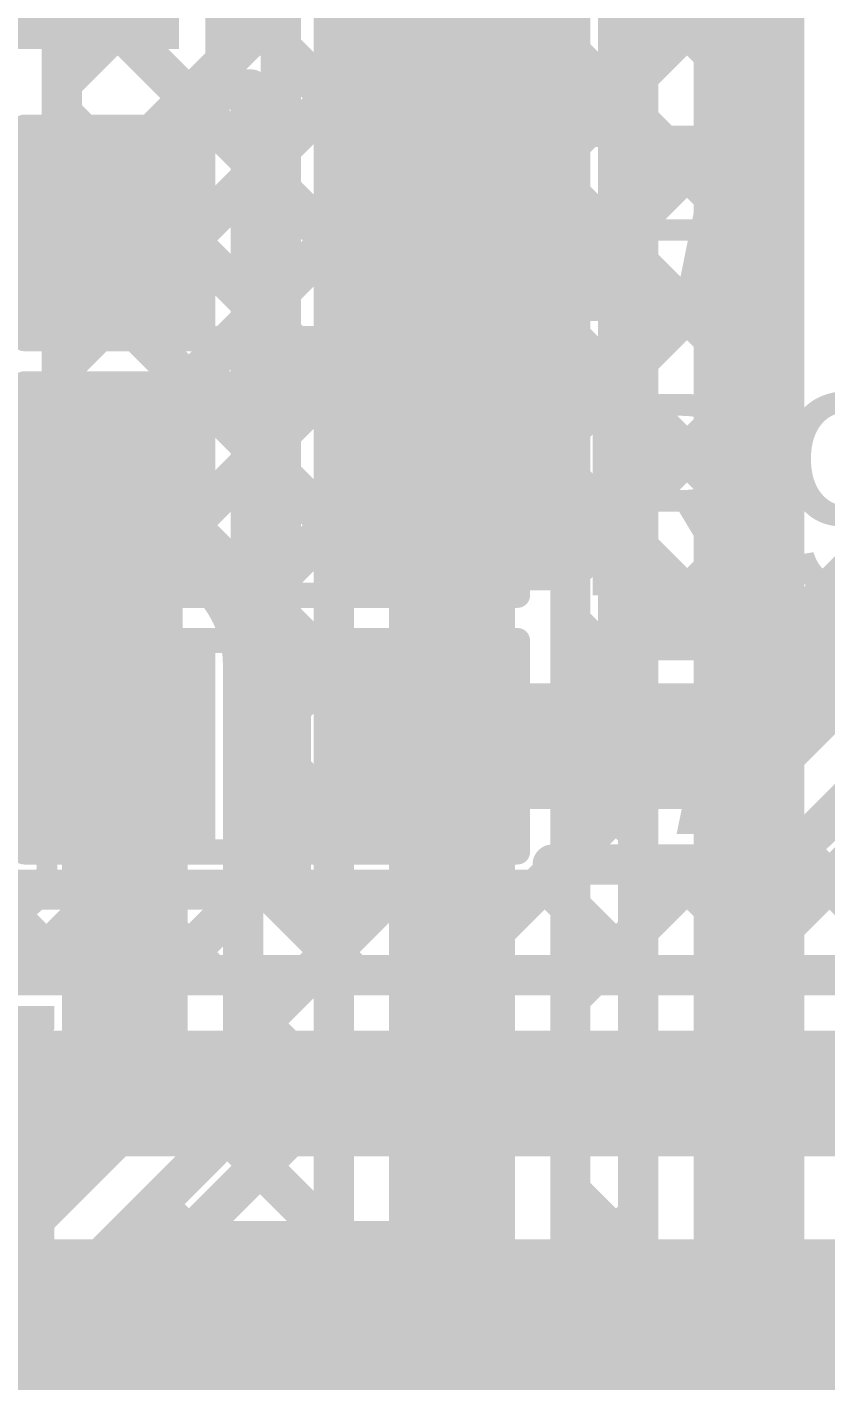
# Model space of a CAD drawing. Header units: millimetres. Extents: x 0 to 214, y 0 to 214.
# Drawn here: x 5.4316 to 5.5903, y 1.0339 to 1.3029 of the extents above; entities that cross this region are included whole.
import ezdxf

# ---------------------------------------------------------------- set-up
doc = ezdxf.new("R2010")
doc.units = ezdxf.units.MM
doc.header["$MEASUREMENT"] = 0
for name, color, linetype in [('BottomLayer', 5, 'Continuous'), ('BottomOverlay', 54, 'Continuous'), ('TopLayer', 1, 'Continuous'), ('TopOverlay', 2, 'Continuous'), ('TopPaste', 8, 'Continuous'), ('TopSolder', 216, 'Continuous')]:
    doc.layers.add(name, color=color, linetype=linetype)
doc.styles.add('Arial', font='', dxfattribs={"height": 0.2})
doc.styles.get('Arial').set_extended_font_data('Arial')

# ---------------------------------------------------------------- blocks, each defined once
blk = doc.blocks.new('RES_0603_39')
at = {"layer": 'TopLayer'}
for points in [[(-0.015, 0.0175), (-0.015, -0.0175), (-0.045, -0.0175), (-0.045, 0.0175)], [(0.045, 0.0175), (0.045, -0.0175), (0.015, -0.0175), (0.015, 0.0175)]]:
    blk.add_hatch(color=1, dxfattribs=at).paths.add_polyline_path(points)
at = {"layer": 'TopPaste'}
for points in [[(-0.015, 0.0175), (-0.015, -0.0175), (-0.045, -0.0175), (-0.045, 0.0175)], [(0.045, 0.0175), (0.045, -0.0175), (0.015, -0.0175), (0.015, 0.0175)]]:
    blk.add_hatch(color=8, dxfattribs=at).paths.add_polyline_path(points)
at = {"layer": 'TopSolder'}
for points in [[(-0.011, 0.0215), (-0.011, -0.0215), (-0.049, -0.0215), (-0.049, 0.0215)], [(0.049, 0.0215), (0.049, -0.0215), (0.011, -0.0215), (0.011, 0.0215)]]:
    blk.add_hatch(color=216, dxfattribs=at).paths.add_polyline_path(points)
at = {"layer": 'TopOverlay', "const_width": 0.005}
for points in [[(-0.049, -0.021), (-0.049, 0.021)], [(-0.049, 0.021), (0.049, 0.021)], [(0.049, -0.021), (0.049, 0.021)], [(-0.049, -0.021), (0.049, -0.021)]]:
    blk.add_lwpolyline(points, dxfattribs=at)
at = {"layer": 'TopOverlay', "const_width": 0.0025}
for points in [[(-0.05025, 0.021, 1), (-0.04775, 0.021, 1)], [(-0.05025, 0.021, 1), (-0.04775, 0.021, 1)], [(0.04775, 0.021, 1), (0.05025, 0.021, 1)], [(0.04775, 0.021, 1), (0.05025, 0.021, 1)], [(-0.05025, -0.021, 1), (-0.04775, -0.021, 1)], [(-0.05025, -0.021, 1), (-0.04775, -0.021, 1)], [(0.04775, -0.021, 1), (0.05025, -0.021, 1)], [(0.04775, -0.021, 1), (0.05025, -0.021, 1)]]:
    blk.add_lwpolyline(points, format="xyb", close=True, dxfattribs=at)
blk = doc.blocks.new('RES_0603_49')
at = {"layer": 'TopLayer'}
for points in [[(-0.015, 0.0175), (-0.015, -0.0175), (-0.045, -0.0175), (-0.045, 0.0175)], [(0.045, 0.0175), (0.045, -0.0175), (0.015, -0.0175), (0.015, 0.0175)]]:
    blk.add_hatch(color=1, dxfattribs=at).paths.add_polyline_path(points)
at = {"layer": 'TopPaste'}
for points in [[(-0.015, 0.0175), (-0.015, -0.0175), (-0.045, -0.0175), (-0.045, 0.0175)], [(0.045, 0.0175), (0.045, -0.0175), (0.015, -0.0175), (0.015, 0.0175)]]:
    blk.add_hatch(color=8, dxfattribs=at).paths.add_polyline_path(points)
at = {"layer": 'TopSolder'}
for points in [[(-0.011, 0.0215), (-0.011, -0.0215), (-0.049, -0.0215), (-0.049, 0.0215)], [(0.049, 0.0215), (0.049, -0.0215), (0.011, -0.0215), (0.011, 0.0215)]]:
    blk.add_hatch(color=216, dxfattribs=at).paths.add_polyline_path(points)
at = {"layer": 'TopOverlay', "const_width": 0.005}
for points in [[(-0.049, 0.021), (-0.049, -0.021)], [(0.049, 0.021), (-0.049, 0.021)], [(0.049, 0.021), (0.049, -0.021)], [(0.049, -0.021), (-0.049, -0.021)]]:
    blk.add_lwpolyline(points, dxfattribs=at)
at = {"layer": 'TopOverlay', "const_width": 0.0025}
for points in [[(-0.05025, 0.021, 1), (-0.04775, 0.021, 1)], [(-0.05025, 0.021, 1), (-0.04775, 0.021, 1)], [(0.04775, 0.021, 1), (0.05025, 0.021, 1)], [(0.04775, 0.021, 1), (0.05025, 0.021, 1)], [(-0.05025, -0.021, 1), (-0.04775, -0.021, 1)], [(-0.05025, -0.021, 1), (-0.04775, -0.021, 1)], [(0.04775, -0.021, 1), (0.05025, -0.021, 1)], [(0.04775, -0.021, 1), (0.05025, -0.021, 1)]]:
    blk.add_lwpolyline(points, format="xyb", close=True, dxfattribs=at)
blk = doc.blocks.new('RES_0603_54')
at = {"layer": 'TopLayer'}
for points in [[(-0.015, 0.0175), (-0.015, -0.0175), (-0.045, -0.0175), (-0.045, 0.0175)], [(0.045, 0.0175), (0.045, -0.0175), (0.015, -0.0175), (0.015, 0.0175)]]:
    blk.add_hatch(color=1, dxfattribs=at).paths.add_polyline_path(points)
at = {"layer": 'TopPaste'}
for points in [[(-0.015, 0.0175), (-0.015, -0.0175), (-0.045, -0.0175), (-0.045, 0.0175)], [(0.045, 0.0175), (0.045, -0.0175), (0.015, -0.0175), (0.015, 0.0175)]]:
    blk.add_hatch(color=8, dxfattribs=at).paths.add_polyline_path(points)
at = {"layer": 'TopSolder'}
for points in [[(-0.011, 0.0215), (-0.011, -0.0215), (-0.049, -0.0215), (-0.049, 0.0215)], [(0.049, 0.0215), (0.049, -0.0215), (0.011, -0.0215), (0.011, 0.0215)]]:
    blk.add_hatch(color=216, dxfattribs=at).paths.add_polyline_path(points)
at = {"layer": 'TopOverlay', "const_width": 0.005}
for points in [[(-0.049, 0.021), (-0.049, -0.021)], [(0.049, 0.021), (-0.049, 0.021)], [(0.049, 0.021), (0.049, -0.021)], [(0.049, -0.021), (-0.049, -0.021)]]:
    blk.add_lwpolyline(points, dxfattribs=at)
at = {"layer": 'TopOverlay', "const_width": 0.0025}
for points in [[(-0.05025, 0.021, 1), (-0.04775, 0.021, 1)], [(-0.05025, 0.021, 1), (-0.04775, 0.021, 1)], [(0.04775, 0.021, 1), (0.05025, 0.021, 1)], [(0.04775, 0.021, 1), (0.05025, 0.021, 1)], [(-0.05025, -0.021, 1), (-0.04775, -0.021, 1)], [(-0.05025, -0.021, 1), (-0.04775, -0.021, 1)], [(0.04775, -0.021, 1), (0.05025, -0.021, 1)], [(0.04775, -0.021, 1), (0.05025, -0.021, 1)]]:
    blk.add_lwpolyline(points, format="xyb", close=True, dxfattribs=at)
blk = doc.blocks.new('SOT_23_245')
at = {"layer": 'TopLayer'}
for points in [[(-0.01614, 0.05748), (0.01614, 0.05748), (0.01614, 0.02126), (-0.01614, 0.02126)], [(-0.05354, -0.02126), (-0.02126, -0.02126), (-0.02126, -0.05748), (-0.05354, -0.05748)], [(0.02126, -0.02126), (0.05354, -0.02126), (0.05354, -0.05748), (0.02126, -0.05748)]]:
    blk.add_hatch(color=1, dxfattribs=at).paths.add_polyline_path(points)
at = {"layer": 'TopPaste'}
for points in [[(-0.01614, 0.05748), (0.01614, 0.05748), (0.01614, 0.02126), (-0.01614, 0.02126)], [(-0.05354, -0.02126), (-0.02126, -0.02126), (-0.02126, -0.05748), (-0.05354, -0.05748)], [(0.02126, -0.02126), (0.05354, -0.02126), (0.05354, -0.05748), (0.02126, -0.05748)]]:
    blk.add_hatch(color=8, dxfattribs=at).paths.add_polyline_path(points)
at = {"layer": 'TopSolder'}
for points in [[(-0.02014, 0.06148), (0.02014, 0.06148), (0.02014, 0.01726), (-0.02014, 0.01726)], [(-0.05754, -0.01726), (-0.01726, -0.01726), (-0.01726, -0.06148), (-0.05754, -0.06148)], [(0.01726, -0.01726), (0.05754, -0.01726), (0.05754, -0.06148), (0.01726, -0.06148)]]:
    blk.add_hatch(color=216, dxfattribs=at).paths.add_polyline_path(points)
at = {"layer": 'TopOverlay', "const_width": 0.005}
for points in [[(-0.061, 0.029), (-0.024, 0.029)], [(-0.061, -0.027), (-0.061, 0.029)], [(0.024, 0.029), (0.061, 0.029)], [(0.061, -0.027), (0.061, 0.029)], [(-0.013, -0.029), (0.013, -0.029)]]:
    blk.add_lwpolyline(points, dxfattribs=at)
at = {"layer": 'TopOverlay'}
for points, const_width in [([(-0.06225, 0.029, 1), (-0.05975, 0.029, 1)], 0.0025), ([(-0.06225, 0.029, 1), (-0.05975, 0.029, 1)], 0.0025), ([(-0.02525, 0.029, 1), (-0.02275, 0.029, 1)], 0.0025), ([(0.02275, 0.029, 1), (0.02525, 0.029, 1)], 0.0025), ([(0.05975, 0.029, 1), (0.06225, 0.029, 1)], 0.0025), ([(0.05975, 0.029, 1), (0.06225, 0.029, 1)], 0.0025), ([(-0.06225, -0.027, 1), (-0.05975, -0.027, 1)], 0.0025), ([(-0.01425, -0.029, 1), (-0.01175, -0.029, 1)], 0.0025), ([(0.01175, -0.029, 1), (0.01425, -0.029, 1)], 0.0025), ([(0.05975, -0.027, 1), (0.06225, -0.027, 1)], 0.0025), ([(-0.06439, -0.045, 1), (-0.07161, -0.045, 1)], 0.01), ([(-0.07411, -0.045, 1), (-0.06911, -0.045, 1)], 0.005), ([(-0.06689, -0.045, 1), (-0.06189, -0.045, 1)], 0.005)]:
    blk.add_lwpolyline(points, format="xyb", close=True, dxfattribs=dict(at, const_width=const_width))
blk = doc.blocks.new('RVT1E100M0405__276')
at = {"layer": 'TopLayer'}
for points in [[(-0.12205, 0.0315), (-0.01969, 0.0315), (-0.01969, -0.0315), (-0.12205, -0.0315)], [(0.01969, 0.0315), (0.12205, 0.0315), (0.12205, -0.0315), (0.01969, -0.0315)]]:
    blk.add_hatch(color=1, dxfattribs=at).paths.add_polyline_path(points)
at = {"layer": 'TopPaste'}
for points in [[(-0.12205, 0.0315), (-0.01969, 0.0315), (-0.01969, -0.0315), (-0.12205, -0.0315)], [(0.01969, 0.0315), (0.12205, 0.0315), (0.12205, -0.0315), (0.01969, -0.0315)]]:
    blk.add_hatch(color=8, dxfattribs=at).paths.add_polyline_path(points)
at = {"layer": 'TopSolder'}
for points in [[(-0.12605, 0.0355), (-0.01569, 0.0355), (-0.01569, -0.0355), (-0.12605, -0.0355)], [(0.01569, 0.0355), (0.12605, 0.0355), (0.12605, -0.0355), (0.01569, -0.0355)]]:
    blk.add_hatch(color=216, dxfattribs=at).paths.add_polyline_path(points)
at = {"layer": 'TopOverlay', "const_width": 0.005}
for points in [[(-0.037, 0.087), (-0.08325, 0.04075)], [(-0.037, 0.087), (0.085, 0.087)], [(0.085, 0.087), (0.085, 0.039)], [(-0.108, 0.065), (-0.108, 0.037)], [(-0.122, 0.051), (-0.094, 0.051)], [(-0.08325, 0.04075), (-0.08325, 0.035)], [(-0.08325, -0.035), (-0.08325, -0.04075)], [(0.085, -0.039), (0.085, -0.087)], [(-0.08325, -0.04075), (-0.037, -0.087)], [(-0.037, -0.087), (0.085, -0.087)]]:
    blk.add_lwpolyline(points, dxfattribs=at)
at = {"layer": 'TopOverlay', "const_width": 0.0025}
for points in [[(-0.03825, 0.087, 1), (-0.03575, 0.087, 1)], [(-0.03825, 0.087, 1), (-0.03575, 0.087, 1)], [(0.08375, 0.087, 1), (0.08625, 0.087, 1)], [(0.08375, 0.087, 1), (0.08625, 0.087, 1)], [(-0.10925, 0.065, 1), (-0.10675, 0.065, 1)], [(-0.12325, 0.051, 1), (-0.12075, 0.051, 1)], [(-0.09525, 0.051, 1), (-0.09275, 0.051, 1)], [(-0.0845, 0.04075, 1), (-0.082, 0.04075, 1)], [(-0.0845, 0.04075, 1), (-0.082, 0.04075, 1)], [(0.08375, 0.039, 1), (0.08625, 0.039, 1)], [(-0.10925, 0.037, 1), (-0.10675, 0.037, 1)], [(-0.0845, 0.035, 1), (-0.082, 0.035, 1)], [(-0.0845, -0.035, 1), (-0.082, -0.035, 1)], [(0.08375, -0.039, 1), (0.08625, -0.039, 1)], [(-0.0845, -0.04075, 1), (-0.082, -0.04075, 1)], [(-0.0845, -0.04075, 1), (-0.082, -0.04075, 1)], [(-0.03825, -0.087, 1), (-0.03575, -0.087, 1)], [(-0.03825, -0.087, 1), (-0.03575, -0.087, 1)], [(0.08375, -0.087, 1), (0.08625, -0.087, 1)], [(0.08375, -0.087, 1), (0.08625, -0.087, 1)]]:
    blk.add_lwpolyline(points, format="xyb", close=True, dxfattribs=at)

msp = doc.modelspace()

# ---------------------------------------------------------------- hatches: boundary and pattern name
at = {"layer": 'TopLayer'}
for points in [[(5.493, 1.191), (5.538, 1.191), (5.538, 1.362), (5.493, 1.362)], [(5.358, 1.299), (5.46, 1.299), (5.46, 1.344), (5.358, 1.344)], [(4.93, 0.948), (5.691, 0.948), (5.691, 1.062), (4.93, 1.062)]]:
    msp.add_hatch(color=1, dxfattribs=at).paths.add_polyline_path(points)

# ---------------------------------------------------------------- linework, layer by layer
at = {"layer": 'BottomLayer'}
for points, const_width in [([(5.575, 0.817), (5.575, 2.576)], 0.022), ([(5.4385, 1.22173), (5.4385, 2.569)], 0.008), ([(5.553, 0.82303), (5.553, 2.56689)], 0.008), ([(5.516, 1.007), (5.516, 1.35)], 0.025), ([(5.4385, 1.29185), (5.49085, 1.3442)], 0.008), ([(5.4385, 1.34225), (5.4925, 1.28825)], 0.008), ([(5.4925, 1.01768), (5.4925, 1.33932)], 0.008), ([(5.5395, 1.01768), (5.5395, 1.33932)], 0.008), ([(5.4385, 1.26357), (5.4925, 1.31757)], 0.008), ([(5.4385, 1.31397), (5.4925, 1.25997)], 0.008), ([(5.5395, 1.29782), (5.553, 1.28432)], 0.008), ([(5.5395, 1.27971), (5.553, 1.29321)], 0.008), ([(5.4385, 1.23528), (5.4925, 1.28928)], 0.008), ([(5.4385, 1.28569), (5.4925, 1.23169)], 0.008), ([(5.5395, 1.26953), (5.553, 1.25603)], 0.008), ([(5.5395, 1.25143), (5.553, 1.26493)], 0.008), ([(5.44587, 1.21437), (5.4925, 1.261)], 0.008), ([(5.4385, 1.2574), (5.4925, 1.2034)], 0.008), ([(5.5395, 1.24125), (5.553, 1.22775)], 0.008), ([(5.5395, 1.22314), (5.553, 1.23664)], 0.008), ([(5.46001, 1.20022), (5.4925, 1.23271)], 0.008), ([(5.4385, 1.22912), (5.4925, 1.17512)], 0.008), ([(5.415, 1.212), (5.451, 1.176)], 0.025), ([(5.4385, 1.22173), (5.4676, 1.19263)], 0.008), ([(5.5395, 1.21297), (5.553, 1.19947)], 0.008), ([(5.5395, 1.19486), (5.553, 1.20836)], 0.008), ([(5.47281, 1.18474), (5.4925, 1.20443)], 0.008), ([(5.451, 1.096), (5.451, 1.176)], 0.025), ([(5.5395, 1.18469), (5.553, 1.17119)], 0.008), ([(5.5395, 1.16658), (5.553, 1.18008)], 0.008), ([(5.4745, 1.15814), (5.4925, 1.17614)], 0.008), ([(5.4745, 1.096), (5.4745, 1.176)], 0.008), ([(5.4745, 1.16484), (5.4925, 1.14684)], 0.008), ([(5.5395, 1.1564), (5.553, 1.1429)], 0.008), ([(5.5395, 1.13829), (5.553, 1.15179)], 0.008), ([(5.4745, 1.12986), (5.4925, 1.14786)], 0.008), ([(5.4745, 1.13655), (5.4925, 1.11855)], 0.008), ([(5.5395, 1.12812), (5.553, 1.11462)], 0.008), ([(5.5395, 1.11001), (5.553, 1.12351)], 0.008), ([(5.4745, 1.10158), (5.4925, 1.11958)], 0.008), ([(5.4745, 1.10827), (5.4925, 1.09027)], 0.008), ([(5.419, 1.064), (5.451, 1.096)], 0.025), ([(5.5395, 1.09983), (5.553, 1.08634)], 0.008), ([(5.5395, 1.08172), (5.553, 1.09522)], 0.008), ([(5.36876, 0.96755), (5.4925, 1.09129)], 0.008), ([(5.47093, 1.08355), (5.4925, 1.06198)], 0.008), ([(5.43563, 1.0474), (5.4676, 1.07937)], 0.008), ([(5.5395, 1.07155), (5.553, 1.05805)], 0.008), ([(5.45722, 1.06898), (5.4925, 1.0337)], 0.008), ([(5.5395, 1.05344), (5.553, 1.06694)], 0.008), ([(5.3945, 0.96501), (5.4925, 1.06301)], 0.008), ([(5.44307, 1.05484), (5.4902, 1.00771)], 0.008), ([(5.5395, 1.04327), (5.553, 1.02977)], 0.008), ([(5.42753, 1.0421), (5.553, 0.91663)], 0.008), ([(5.5395, 1.02515), (5.553, 1.03865)], 0.008), ([(5.3945, 0.93672), (5.4925, 1.03472)], 0.008)]:
    msp.add_lwpolyline(points, dxfattribs=dict(at, const_width=const_width))
for points, const_width in [([(5.5375, 1.29782, 1), (5.5415, 1.29782, 1)], 0.004), ([(5.551, 1.29321, 1), (5.555, 1.29321, 1)], 0.004), ([(5.4365, 1.29185, 1), (5.4405, 1.29185, 1)], 0.004), ([(5.4905, 1.28928, 1), (5.4945, 1.28928, 1)], 0.004), ([(5.4905, 1.28825, 1), (5.4945, 1.28825, 1)], 0.004), ([(5.4365, 1.28569, 1), (5.4405, 1.28569, 1)], 0.004), ([(5.551, 1.28432, 1), (5.555, 1.28432, 1)], 0.004), ([(5.5375, 1.27971, 1), (5.5415, 1.27971, 1)], 0.004), ([(5.5375, 1.26953, 1), (5.5415, 1.26953, 1)], 0.004), ([(5.4365, 1.26357, 1), (5.4405, 1.26357, 1)], 0.004), ([(5.551, 1.26493, 1), (5.555, 1.26493, 1)], 0.004), ([(5.4905, 1.261, 1), (5.4945, 1.261, 1)], 0.004), ([(5.4905, 1.25997, 1), (5.4945, 1.25997, 1)], 0.004), ([(5.4365, 1.2574, 1), (5.4405, 1.2574, 1)], 0.004), ([(5.551, 1.25603, 1), (5.555, 1.25603, 1)], 0.004), ([(5.5375, 1.25143, 1), (5.5415, 1.25143, 1)], 0.004), ([(5.5375, 1.24125, 1), (5.5415, 1.24125, 1)], 0.004), ([(5.551, 1.23664, 1), (5.555, 1.23664, 1)], 0.004), ([(5.4365, 1.23528, 1), (5.4405, 1.23528, 1)], 0.004), ([(5.4905, 1.23271, 1), (5.4945, 1.23271, 1)], 0.004), ([(5.4905, 1.23169, 1), (5.4945, 1.23169, 1)], 0.004), ([(5.4365, 1.22912, 1), (5.4405, 1.22912, 1)], 0.004), ([(5.551, 1.22775, 1), (5.555, 1.22775, 1)], 0.004), ([(5.5375, 1.22314, 1), (5.5415, 1.22314, 1)], 0.004), ([(5.4365, 1.22173, 1), (5.4405, 1.22173, 1)], 0.004), ([(5.4365, 1.22173, 1), (5.4405, 1.22173, 1)], 0.004), ([(5.44387, 1.21437, 1), (5.44787, 1.21437, 1)], 0.004), ([(5.5375, 1.21297, 1), (5.5415, 1.21297, 1)], 0.004), ([(5.551, 1.20836, 1), (5.555, 1.20836, 1)], 0.004), ([(5.4905, 1.20443, 1), (5.4945, 1.20443, 1)], 0.004), ([(5.4905, 1.2034, 1), (5.4945, 1.2034, 1)], 0.004), ([(5.45801, 1.20022, 1), (5.46201, 1.20022, 1)], 0.004), ([(5.551, 1.19947, 1), (5.555, 1.19947, 1)], 0.004), ([(5.5375, 1.19486, 1), (5.5415, 1.19486, 1)], 0.004), ([(5.4656, 1.19263, 1), (5.4696, 1.19263, 1)], 0.004), ([(5.4656, 1.19263, 1), (5.4696, 1.19263, 1)], 0.004), ([(5.46562, 1.19262, 1), (5.46962, 1.19262, 1)], 0.004), ([(5.44475, 1.176, 1), (5.45725, 1.176, 1)], 0.0125), ([(5.44475, 1.176, 1), (5.45725, 1.176, 1)], 0.0125), ([(5.47081, 1.18474, 1), (5.47481, 1.18474, 1)], 0.004), ([(5.5375, 1.18469, 1), (5.5415, 1.18469, 1)], 0.004), ([(5.551, 1.18008, 1), (5.555, 1.18008, 1)], 0.004), ([(5.4725, 1.176, 1), (5.4765, 1.176, 1)], 0.004), ([(5.4725, 1.176, 1), (5.4765, 1.176, 1)], 0.004), ([(5.4725, 1.176, 1), (5.4765, 1.176, 1)], 0.004), ([(5.4905, 1.17614, 1), (5.4945, 1.17614, 1)], 0.004), ([(5.4905, 1.17512, 1), (5.4945, 1.17512, 1)], 0.004), ([(5.551, 1.17119, 1), (5.555, 1.17119, 1)], 0.004), ([(5.5375, 1.16658, 1), (5.5415, 1.16658, 1)], 0.004), ([(5.4725, 1.16484, 1), (5.4765, 1.16484, 1)], 0.004), ([(5.4725, 1.15814, 1), (5.4765, 1.15814, 1)], 0.004), ([(5.5375, 1.1564, 1), (5.5415, 1.1564, 1)], 0.004), ([(5.551, 1.15179, 1), (5.555, 1.15179, 1)], 0.004), ([(5.4905, 1.14786, 1), (5.4945, 1.14786, 1)], 0.004), ([(5.4905, 1.14684, 1), (5.4945, 1.14684, 1)], 0.004), ([(5.551, 1.1429, 1), (5.555, 1.1429, 1)], 0.004), ([(5.5375, 1.13829, 1), (5.5415, 1.13829, 1)], 0.004), ([(5.4725, 1.13655, 1), (5.4765, 1.13655, 1)], 0.004), ([(5.4725, 1.12986, 1), (5.4765, 1.12986, 1)], 0.004), ([(5.5375, 1.12812, 1), (5.5415, 1.12812, 1)], 0.004), ([(5.551, 1.12351, 1), (5.555, 1.12351, 1)], 0.004), ([(5.4905, 1.11958, 1), (5.4945, 1.11958, 1)], 0.004), ([(5.4905, 1.11855, 1), (5.4945, 1.11855, 1)], 0.004), ([(5.551, 1.11462, 1), (5.555, 1.11462, 1)], 0.004), ([(5.5375, 1.11001, 1), (5.5415, 1.11001, 1)], 0.004), ([(5.4725, 1.10827, 1), (5.4765, 1.10827, 1)], 0.004), ([(5.44475, 1.096, 1), (5.45725, 1.096, 1)], 0.0125), ([(5.44475, 1.096, 1), (5.45725, 1.096, 1)], 0.0125), ([(5.4725, 1.10158, 1), (5.4765, 1.10158, 1)], 0.004), ([(5.5375, 1.09983, 1), (5.5415, 1.09983, 1)], 0.004), ([(5.4725, 1.096, 1), (5.4765, 1.096, 1)], 0.004), ([(5.4725, 1.096, 1), (5.4765, 1.096, 1)], 0.004), ([(5.4725, 1.096, 1), (5.4765, 1.096, 1)], 0.004), ([(5.551, 1.09522, 1), (5.555, 1.09522, 1)], 0.004), ([(5.4905, 1.09129, 1), (5.4945, 1.09129, 1)], 0.004), ([(5.4905, 1.09027, 1), (5.4945, 1.09027, 1)], 0.004), ([(5.551, 1.08634, 1), (5.555, 1.08634, 1)], 0.004), ([(5.46893, 1.08355, 1), (5.47293, 1.08355, 1)], 0.004), ([(5.5375, 1.08172, 1), (5.5415, 1.08172, 1)], 0.004), ([(5.4656, 1.07937, 1), (5.4696, 1.07937, 1)], 0.004), ([(5.4656, 1.07937, 1), (5.4696, 1.07937, 1)], 0.004), ([(5.46562, 1.07938, 1), (5.46962, 1.07938, 1)], 0.004), ([(5.5375, 1.07155, 1), (5.5415, 1.07155, 1)], 0.004), ([(5.45522, 1.06898, 1), (5.45922, 1.06898, 1)], 0.004), ([(5.551, 1.06694, 1), (5.555, 1.06694, 1)], 0.004), ([(5.4905, 1.06301, 1), (5.4945, 1.06301, 1)], 0.004), ([(5.4905, 1.06198, 1), (5.4945, 1.06198, 1)], 0.004), ([(5.551, 1.05805, 1), (5.555, 1.05805, 1)], 0.004), ([(5.44107, 1.05484, 1), (5.44507, 1.05484, 1)], 0.004), ([(5.5375, 1.05344, 1), (5.5415, 1.05344, 1)], 0.004), ([(5.43362, 1.04738, 1), (5.43762, 1.04738, 1)], 0.004), ([(5.43363, 1.0474, 1), (5.43763, 1.0474, 1)], 0.004), ([(5.43363, 1.0474, 1), (5.43763, 1.0474, 1)], 0.004), ([(5.5375, 1.04327, 1), (5.5415, 1.04327, 1)], 0.004), ([(5.551, 1.03865, 1), (5.555, 1.03865, 1)], 0.004), ([(5.4905, 1.03472, 1), (5.4945, 1.03472, 1)], 0.004), ([(5.4905, 1.0337, 1), (5.4945, 1.0337, 1)], 0.004)]:
    msp.add_lwpolyline(points, format="xyb", close=True, dxfattribs=dict(at, const_width=const_width))
at = {"layer": 'BottomLayer', "const_width": 0.008}
for points in [[(5.4676, 1.19263, -0.199188), (5.4745, 1.176)], [(5.46762, 1.19262, -0.198912), (5.4745, 1.176)], [(5.4745, 1.096, -0.199188), (5.4676, 1.07937)], [(5.4745, 1.096, -0.198912), (5.46762, 1.07938)], [(5.43563, 1.0474, -0.199188), (5.419, 1.0405)], [(5.43562, 1.04738, -0.198912), (5.419, 1.0405)]]:
    msp.add_lwpolyline(points, format="xyb", dxfattribs=at)
at = {"layer": 'TopLayer'}
for points, const_width in [([(5.549, 1.1835), (5.549, 1.373)], 0.008), ([(5.482, 1.18), (5.482, 1.37026)], 0.008), ([(5.471, 1.2905), (5.471, 1.355)], 0.008), ([(5.5795, 1.20073), (5.5795, 1.35627)], 0.008), ([(5.549, 1.28921), (5.5795, 1.31971)], 0.008), ([(5.549, 1.3166), (5.5795, 1.2861)], 0.008), ([(5.471, 1.30975), (5.482, 1.29875)], 0.008), ([(5.471, 1.29607), (5.482, 1.30707)], 0.008), ([(5.57228, 1.1145), (5.75947, 1.30169)], 0.008), ([(5.471, 1.2905), (5.476, 1.2905)], 0.008), ([(5.476, 1.2395), (5.476, 1.2905)], 0.008), ([(5.549, 1.26093), (5.5795, 1.29143)], 0.008), ([(5.549, 1.28832), (5.5795, 1.25782)], 0.008), ([(5.476, 1.27278), (5.482, 1.27878)], 0.008), ([(5.476, 1.27647), (5.482, 1.27047)], 0.008), ([(5.375, 1.262), (5.45, 1.262)], 0.025), ([(5.549, 1.23264), (5.5795, 1.26314)], 0.008), ([(5.549, 1.26003), (5.5795, 1.22953)], 0.008), ([(5.476, 1.2445), (5.482, 1.2505)], 0.008), ([(5.476, 1.24819), (5.482, 1.24219)], 0.008), ([(5.476, 1.2335), (5.476, 1.2395)], 0.008), ([(5.476, 1.2335), (5.476, 1.2395)], 0.008), ([(5.549, 1.20436), (5.5795, 1.23486)], 0.008), ([(5.476, 1.1885), (5.476, 1.2335)], 0.008), ([(5.549, 1.23175), (5.5795, 1.20125)], 0.008), ([(5.415, 1.212), (5.449, 1.212)], 0.025), ([(5.449, 1.212), (5.45, 1.211)], 0.025), ([(5.476, 1.21621), (5.482, 1.22221)], 0.008), ([(5.45, 1.16), (5.45, 1.211)], 0.025), ([(5.476, 1.2199), (5.482, 1.2139)], 0.008), ([(5.34748, 1.207), (5.43998, 1.1145)], 0.008), ([(5.55642, 1.1835), (5.5795, 1.20658)], 0.008), ([(5.549, 1.20347), (5.56562, 1.18685)], 0.008), ([(5.56227, 1.1835), (5.5795, 1.20073)], 0.008), ([(5.572, 1.16), (5.603, 1.191)], 0.025), ([(5.476, 1.18793), (5.482, 1.19393)], 0.008), ([(5.476, 1.19162), (5.482, 1.18562)], 0.008), ([(5.476, 1.1825), (5.476, 1.1885)], 0.008), ([(5.476, 1.1825), (5.476, 1.1885)], 0.008), ([(5.476, 1.1315), (5.476, 1.1825)], 0.008), ([(5.549, 1.1835), (5.56227, 1.1835)], 0.008), ([(5.484, 1.1315), (5.484, 1.18)], 0.008), ([(5.58863, 1.1434), (5.6196, 1.17437)], 0.008), ([(5.476, 1.15964), (5.484, 1.16764)], 0.008), ([(5.51, 1.16), (5.572, 1.16)], 0.025), ([(5.476, 1.16334), (5.484, 1.15534)], 0.008), ([(5.45914, 1.1145), (5.484, 1.13936)], 0.008), ([(5.58425, 1.13994), (5.60969, 1.1145)], 0.008), ([(5.476, 1.13505), (5.49655, 1.1145)], 0.008), ([(5.53271, 1.1315), (5.536, 1.13479)], 0.008), ([(5.536, 1.1365), (5.572, 1.1365)], 0.008), ([(5.536, 1.1315), (5.536, 1.1365)], 0.008), ([(5.54399, 1.1145), (5.56599, 1.1365)], 0.008), ([(5.5594, 1.1365), (5.5814, 1.1145)], 0.008), ([(5.424, 1.1315), (5.476, 1.1315)], 0.008), ([(5.43086, 1.1145), (5.44786, 1.1315)], 0.008), ([(5.45127, 1.1315), (5.46827, 1.1145)], 0.008), ([(5.484, 1.1315), (5.536, 1.1315)], 0.008), ([(5.48742, 1.1145), (5.50442, 1.1315)], 0.008), ([(5.50784, 1.1315), (5.52484, 1.1145)], 0.008), ([(5.51571, 1.1145), (5.53271, 1.1315)], 0.008), ([(5.536, 1.13162), (5.55312, 1.1145)], 0.008), ([(5.373, 1.1145), (5.71, 1.1145)], 0.008), ([(5.347, 1.091), (5.71, 1.091)], 0.025)]:
    msp.add_lwpolyline(points, dxfattribs=dict(at, const_width=const_width))
for points, const_width in [([(5.48, 1.29875, 1), (5.484, 1.29875, 1)], 0.004), ([(5.469, 1.29607, 1), (5.473, 1.29607, 1)], 0.004), ([(5.469, 1.2905, 1), (5.473, 1.2905, 1)], 0.004), ([(5.469, 1.2905, 1), (5.473, 1.2905, 1)], 0.004), ([(5.474, 1.2905, 1), (5.478, 1.2905, 1)], 0.004), ([(5.474, 1.2905, 1), (5.478, 1.2905, 1)], 0.004), ([(5.5775, 1.29143, 1), (5.5815, 1.29143, 1)], 0.004), ([(5.547, 1.28921, 1), (5.551, 1.28921, 1)], 0.004), ([(5.547, 1.28832, 1), (5.551, 1.28832, 1)], 0.004), ([(5.5775, 1.2861, 1), (5.5815, 1.2861, 1)], 0.004), ([(5.48, 1.27878, 1), (5.484, 1.27878, 1)], 0.004), ([(5.474, 1.27647, 1), (5.478, 1.27647, 1)], 0.004), ([(5.474, 1.27278, 1), (5.478, 1.27278, 1)], 0.004), ([(5.44375, 1.262, 1), (5.45625, 1.262, 1)], 0.0125), ([(5.48, 1.27047, 1), (5.484, 1.27047, 1)], 0.004), ([(5.5775, 1.26314, 1), (5.5815, 1.26314, 1)], 0.004), ([(5.547, 1.26093, 1), (5.551, 1.26093, 1)], 0.004), ([(5.547, 1.26003, 1), (5.551, 1.26003, 1)], 0.004), ([(5.5775, 1.25782, 1), (5.5815, 1.25782, 1)], 0.004), ([(5.48, 1.2505, 1), (5.484, 1.2505, 1)], 0.004), ([(5.474, 1.24819, 1), (5.478, 1.24819, 1)], 0.004), ([(5.474, 1.2445, 1), (5.478, 1.2445, 1)], 0.004), ([(5.48, 1.24219, 1), (5.484, 1.24219, 1)], 0.004), ([(5.474, 1.2395, 1), (5.478, 1.2395, 1)], 0.004), ([(5.474, 1.2395, 1), (5.478, 1.2395, 1)], 0.004), ([(5.474, 1.2395, 1), (5.478, 1.2395, 1)], 0.004), ([(5.5775, 1.23486, 1), (5.5815, 1.23486, 1)], 0.004), ([(5.474, 1.2335, 1), (5.478, 1.2335, 1)], 0.004), ([(5.474, 1.2335, 1), (5.478, 1.2335, 1)], 0.004), ([(5.474, 1.2335, 1), (5.478, 1.2335, 1)], 0.004), ([(5.547, 1.23264, 1), (5.551, 1.23264, 1)], 0.004), ([(5.547, 1.23175, 1), (5.551, 1.23175, 1)], 0.004), ([(5.5775, 1.22953, 1), (5.5815, 1.22953, 1)], 0.004), ([(5.44275, 1.212, 1), (5.45525, 1.212, 1)], 0.0125), ([(5.44275, 1.212, 1), (5.45525, 1.212, 1)], 0.0125), ([(5.48, 1.22221, 1), (5.484, 1.22221, 1)], 0.004), ([(5.44375, 1.211, 1), (5.45625, 1.211, 1)], 0.0125), ([(5.44375, 1.211, 1), (5.45625, 1.211, 1)], 0.0125), ([(5.474, 1.2199, 1), (5.478, 1.2199, 1)], 0.004), ([(5.474, 1.21621, 1), (5.478, 1.21621, 1)], 0.004), ([(5.48, 1.2139, 1), (5.484, 1.2139, 1)], 0.004), ([(5.547, 1.20436, 1), (5.551, 1.20436, 1)], 0.004), ([(5.5775, 1.20658, 1), (5.5815, 1.20658, 1)], 0.004), ([(5.547, 1.20347, 1), (5.551, 1.20347, 1)], 0.004), ([(5.5775, 1.20125, 1), (5.5815, 1.20125, 1)], 0.004), ([(5.5775, 1.20073, 1), (5.5815, 1.20073, 1)], 0.004), ([(5.5775, 1.20073, 1), (5.5815, 1.20073, 1)], 0.004), ([(5.48, 1.19393, 1), (5.484, 1.19393, 1)], 0.004), ([(5.474, 1.19162, 1), (5.478, 1.19162, 1)], 0.004), ([(5.474, 1.1885, 1), (5.478, 1.1885, 1)], 0.004), ([(5.474, 1.1885, 1), (5.478, 1.1885, 1)], 0.004), ([(5.474, 1.1885, 1), (5.478, 1.1885, 1)], 0.004), ([(5.474, 1.18793, 1), (5.478, 1.18793, 1)], 0.004), ([(5.48, 1.18562, 1), (5.484, 1.18562, 1)], 0.004), ([(5.56362, 1.18685, 1), (5.56762, 1.18685, 1)], 0.004), ([(5.474, 1.1825, 1), (5.478, 1.1825, 1)], 0.004), ([(5.474, 1.1825, 1), (5.478, 1.1825, 1)], 0.004), ([(5.474, 1.1825, 1), (5.478, 1.1825, 1)], 0.004), ([(5.547, 1.1835, 1), (5.551, 1.1835, 1)], 0.004), ([(5.547, 1.1835, 1), (5.551, 1.1835, 1)], 0.004), ([(5.55442, 1.1835, 1), (5.55842, 1.1835, 1)], 0.004), ([(5.56027, 1.1835, 1), (5.56427, 1.1835, 1)], 0.004), ([(5.56027, 1.1835, 1), (5.56427, 1.1835, 1)], 0.004), ([(5.48, 1.18, 1), (5.484, 1.18, 1)], 0.004), ([(5.482, 1.18, 1), (5.486, 1.18, 1)], 0.004), ([(5.44375, 1.16, 1), (5.45625, 1.16, 1)], 0.0125), ([(5.482, 1.16764, 1), (5.486, 1.16764, 1)], 0.004), ([(5.50375, 1.16, 1), (5.51625, 1.16, 1)], 0.0125), ([(5.56575, 1.16, 1), (5.57825, 1.16, 1)], 0.0125), ([(5.56575, 1.16, 1), (5.57825, 1.16, 1)], 0.0125), ([(5.474, 1.16334, 1), (5.478, 1.16334, 1)], 0.004), ([(5.474, 1.15964, 1), (5.478, 1.15964, 1)], 0.004), ([(5.482, 1.15534, 1), (5.486, 1.15534, 1)], 0.004), ([(5.58662, 1.14338, 1), (5.59062, 1.14338, 1)], 0.004), ([(5.58663, 1.1434, 1), (5.59063, 1.1434, 1)], 0.004), ([(5.58663, 1.1434, 1), (5.59063, 1.1434, 1)], 0.004), ([(5.482, 1.13936, 1), (5.486, 1.13936, 1)], 0.004), ([(5.58225, 1.13994, 1), (5.58625, 1.13994, 1)], 0.004), ([(5.474, 1.13505, 1), (5.478, 1.13505, 1)], 0.004), ([(5.534, 1.1365, 1), (5.538, 1.1365, 1)], 0.004), ([(5.534, 1.1365, 1), (5.538, 1.1365, 1)], 0.004), ([(5.534, 1.13479, 1), (5.538, 1.13479, 1)], 0.004), ([(5.5574, 1.1365, 1), (5.5614, 1.1365, 1)], 0.004), ([(5.56399, 1.1365, 1), (5.56799, 1.1365, 1)], 0.004), ([(5.57, 1.1365, 1), (5.574, 1.1365, 1)], 0.004), ([(5.57, 1.1365, 1), (5.574, 1.1365, 1)], 0.004), ([(5.57, 1.1365, 1), (5.574, 1.1365, 1)], 0.004), ([(5.44586, 1.1315, 1), (5.44986, 1.1315, 1)], 0.004), ([(5.44927, 1.1315, 1), (5.45327, 1.1315, 1)], 0.004), ([(5.474, 1.1315, 1), (5.478, 1.1315, 1)], 0.004), ([(5.474, 1.1315, 1), (5.478, 1.1315, 1)], 0.004), ([(5.482, 1.1315, 1), (5.486, 1.1315, 1)], 0.004), ([(5.482, 1.1315, 1), (5.486, 1.1315, 1)], 0.004), ([(5.50242, 1.1315, 1), (5.50642, 1.1315, 1)], 0.004), ([(5.50584, 1.1315, 1), (5.50983, 1.1315, 1)], 0.004), ([(5.53071, 1.1315, 1), (5.53471, 1.1315, 1)], 0.004), ([(5.53071, 1.1315, 1), (5.53471, 1.1315, 1)], 0.004), ([(5.534, 1.13162, 1), (5.538, 1.13162, 1)], 0.004), ([(5.534, 1.1315, 1), (5.538, 1.1315, 1)], 0.004), ([(5.534, 1.1315, 1), (5.538, 1.1315, 1)], 0.004), ([(5.42886, 1.1145, 1), (5.43286, 1.1145, 1)], 0.004), ([(5.43798, 1.1145, 1), (5.44198, 1.1145, 1)], 0.004), ([(5.45714, 1.1145, 1), (5.46114, 1.1145, 1)], 0.004), ([(5.46627, 1.1145, 1), (5.47027, 1.1145, 1)], 0.004), ([(5.48542, 1.1145, 1), (5.48942, 1.1145, 1)], 0.004), ([(5.49455, 1.1145, 1), (5.49855, 1.1145, 1)], 0.004), ([(5.51371, 1.1145, 1), (5.51771, 1.1145, 1)], 0.004), ([(5.52283, 1.1145, 1), (5.52684, 1.1145, 1)], 0.004), ([(5.54199, 1.1145, 1), (5.54599, 1.1145, 1)], 0.004), ([(5.55112, 1.1145, 1), (5.55512, 1.1145, 1)], 0.004), ([(5.57028, 1.1145, 1), (5.57428, 1.1145, 1)], 0.004), ([(5.5794, 1.1145, 1), (5.5834, 1.1145, 1)], 0.004)]:
    msp.add_lwpolyline(points, format="xyb", close=True, dxfattribs=dict(at, const_width=const_width))
at = {"layer": 'TopLayer', "const_width": 0.008}
for points in [[(5.58863, 1.1434, -0.199188), (5.572, 1.1365)], [(5.58862, 1.14338, -0.198912), (5.572, 1.1365)]]:
    msp.add_lwpolyline(points, format="xyb", dxfattribs=at)

# ---------------------------------------------------------------- block references
for name, p in [('SOT_23_245', (5.479, 1.36)), ('RES_0603_39', (5.48, 1.16))]:
    msp.add_blockref(name, p)
for name, p, rotation in [('RES_0603_54', (5.48, 1.262), 180), ('RES_0603_49', (5.48, 1.211), 180), ('RVT1E100M0405__276', (5.487, 0.93959), 90)]:
    msp.add_blockref(name, p, dxfattribs=dict(rotation=rotation))

# ---------------------------------------------------------------- texts
at = {"layer": 'BottomOverlay', "style": 'Arial', "text_generation_flag": 2}
msp.add_text('R100', height=0.04, rotation=270, dxfattribs=at).set_placement((5.39701, 1.04902))
at = {"layer": 'TopOverlay', "style": 'Arial'}
for p in [(5.53722, 1.24453), (5.53822, 1.14253)]:
    msp.add_text('#', height=0.055, rotation=360, dxfattribs=at).set_placement(p)
msp.add_text('R91', height=0.04, dxfattribs=at).set_placement((5.53935, 1.19001))

doc.saveas('drawing.dxf')
